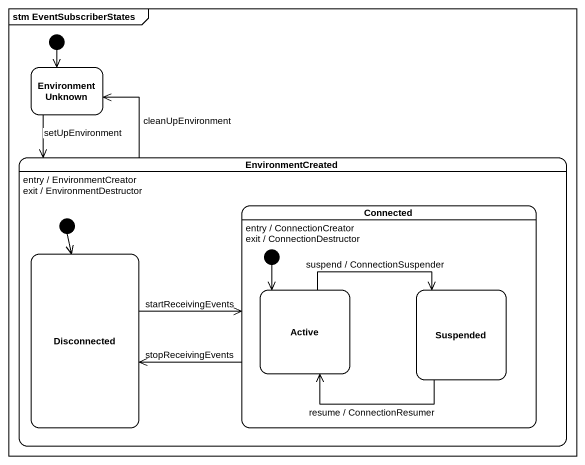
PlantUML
@startuml
mainframe stm EventSubscriberStates
hide empty description
state EnvironmentUnknown
state EnvironmentCreated {
  state Connected {
    state Active
    state Suspended
    [*] --> Active
  }
  Connected : entry / ConnectionCreator
  Connected : exit / ConnectionDestructor
  state Disconnected
  [*] --> Disconnected
}
EnvironmentCreated : entry / EnvironmentCreator
EnvironmentCreated : exit / EnvironmentDestructor
[*] --> EnvironmentUnknown
EnvironmentUnknown --> EnvironmentCreated : setUpEnvironment
EnvironmentCreated -up-> EnvironmentUnknown : cleanUpEnvironment
Connected -left-> Disconnected : stopReceivingEvents
Disconnected -right-> Connected : startReceivingEvents
Active -right-> Suspended : suspend / ConnectionSuspender
Suspended -left-> Active : resume / ConnectionResumer
@enduml
